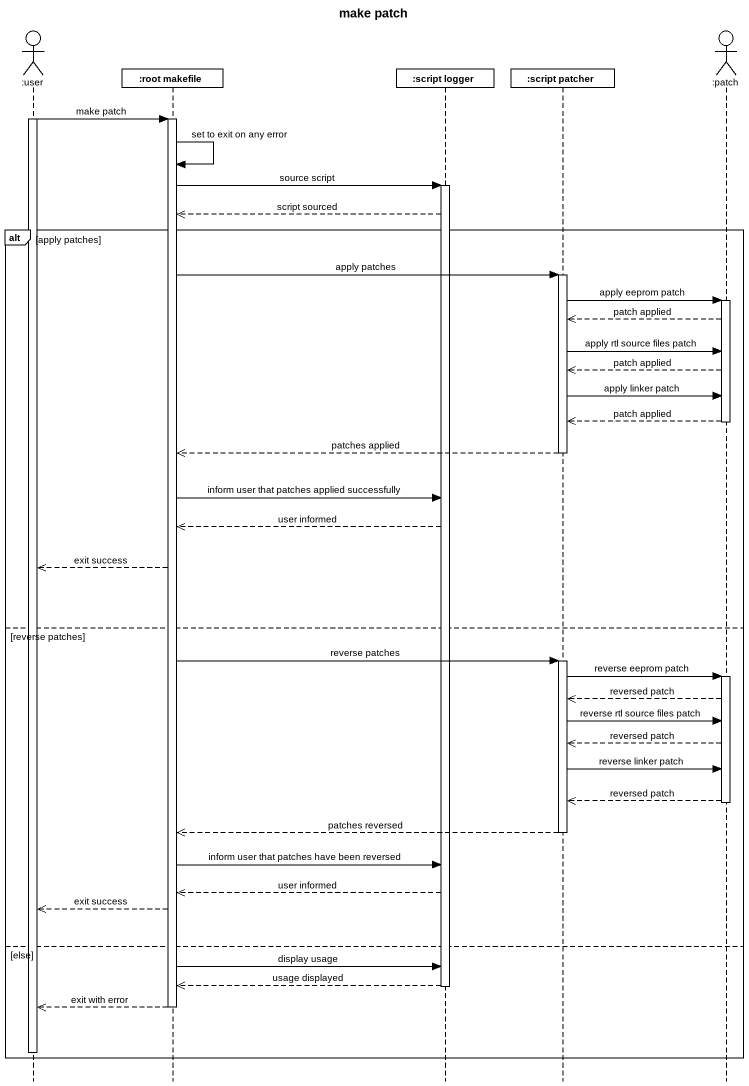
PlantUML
@startuml
title make patch
hide footbox
actor ":user" as user
participant ":root makefile" as root_makefile
participant ":script logger" as script_logger
participant ":script patcher" as script_patcher
actor ":patch" as patch

activate user
user -> root_makefile : make patch
activate root_makefile
root_makefile -> root_makefile : set to exit on any error
root_makefile -> script_logger : source script
activate script_logger
script_logger -->> root_makefile : script sourced
alt apply patches
  root_makefile -> script_patcher : apply patches
  activate script_patcher
  script_patcher -> patch : apply eeprom patch
  activate patch
  patch -->> script_patcher : patch applied
  script_patcher -> patch : apply rtl source files patch
  patch -->> script_patcher : patch applied
  script_patcher -> patch : apply linker patch
  patch -->> script_patcher : patch applied
  deactivate patch
  script_patcher -->> root_makefile : patches applied
  deactivate script_patcher
  root_makefile -> script_logger : inform user that patches applied successfully
  script_logger -->> root_makefile : user informed
  root_makefile -->> user : exit success
else reverse patches
  root_makefile -> script_patcher : reverse patches
  activate script_patcher
  script_patcher -> patch : reverse eeprom patch
  activate patch
  patch -->> script_patcher : reversed patch
  script_patcher -> patch : reverse rtl source files patch
  patch -->> script_patcher : reversed patch
  script_patcher -> patch : reverse linker patch
  patch -->> script_patcher : reversed patch
  deactivate patch
  script_patcher -->> root_makefile : patches reversed
  deactivate script_patcher
  root_makefile -> script_logger : inform user that patches have been reversed
  script_logger -->> root_makefile : user informed
  root_makefile -->> user : exit success
else else
  root_makefile -> script_logger : display usage
  script_logger -->> root_makefile : usage displayed
  deactivate script_logger
  root_makefile -->> user : exit with error
  deactivate root_makefile
  deactivate user
end
@enduml
